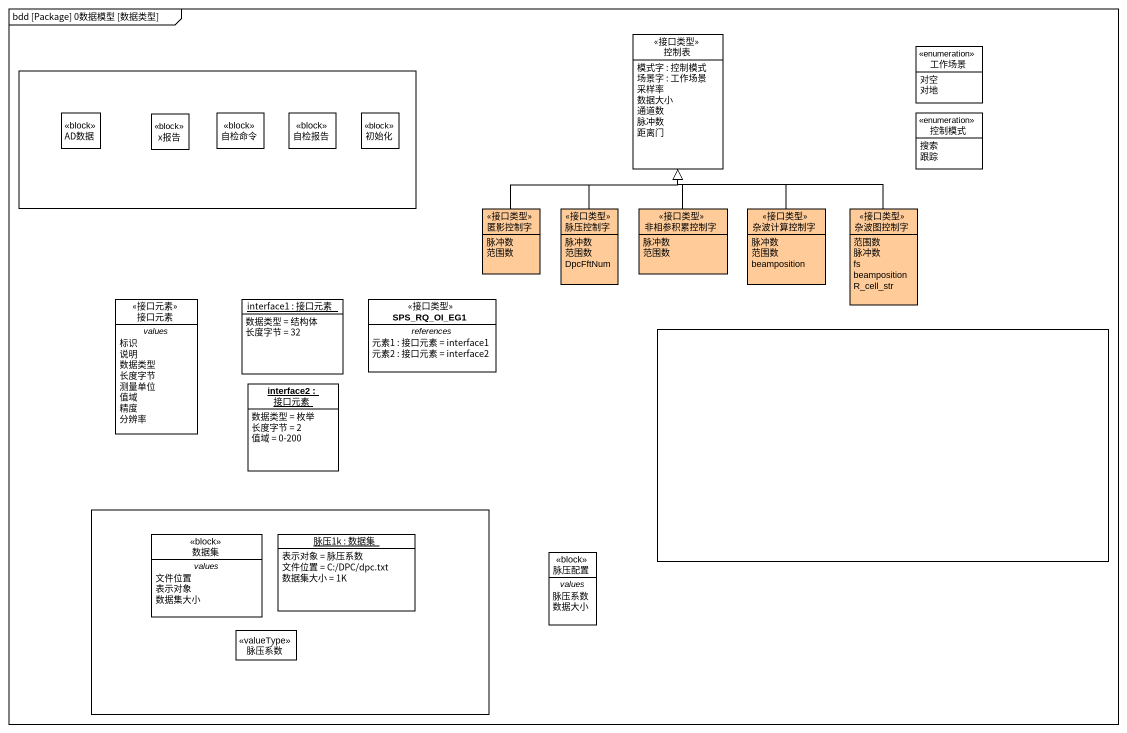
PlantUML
@startuml
mainframe bdd [Package] 0数据模型 [数据类型]
allowmixing
hide circle
hide empty members
class 控制表 <<接口类型>> {
  模式字 : 控制模式
  场景字 : 工作场景
  采样率
  数据大小
  通道数
  脉冲数
  距离门
}
rectangle " " as rectangle1 {
  class AD数据 <<block>>
  class 自检命令 <<block>>
  class 自检报告 <<block>>
  class 初始化 <<block>>
  class x报告 <<block>>
}
enum 工作场景 {
  对空
  对地
}
enum 控制模式 {
  搜索
  跟踪
}
class 匿影控制字 <<接口类型>> #FFCC99 {
  脉冲数
  范围数
}
class 脉压控制字 <<接口类型>> #FFCC99 {
  脉冲数
  范围数
  DpcFftNum
}
class 非相参积累控制字 <<接口类型>> #FFCC99 {
  脉冲数
  范围数
}
class 杂波计算控制字 <<接口类型>> #FFCC99 {
  脉冲数
  范围数
  beamposition
}
class 杂波图控制字 <<接口类型>> #FFCC99 {
  范围数
  脉冲数
  fs
  beamposition
  R_cell_str
}
class 接口元素 <<接口元素>> {
  -- values --
  标识
  说明
  数据类型
  长度字节
  测量单位
  值域
  精度
  分辨率
}
object "interface1 : 接口元素" as interface1 {
  数据类型 = 结构体
  长度字节 = 32
}
class SPS_RQ_OI_EG1 <<接口类型>> {
  -- references --
  元素1 : 接口元素 = interface1
  元素2 : 接口元素 = interface2
}
rectangle " " as rectangle2
object "interface2 : 接口元素" as interface2 {
  数据类型 = 枚举
  长度字节 = 2
  值域 = 0-200
}
rectangle " " as rectangle3 {
  class 数据集 <<block>> {
    -- values --
    文件位置
    表示对象
    数据集大小
  }
  object "脉压1k : 数据集" as 脉压1k {
    表示对象 = 脉压系数
    文件位置 = C:/DPC/dpc.txt
    数据集大小 = 1K
  }
  class 脉压系数 <<valueType>>
}
class 脉压配置 <<block>> {
  -- values --
  脉压系数
  数据大小
}
匿影控制字 -up-|> 控制表
脉压控制字 -up-|> 控制表
非相参积累控制字 -up-|> 控制表
杂波计算控制字 -up-|> 控制表
杂波图控制字 -up-|> 控制表
@enduml
